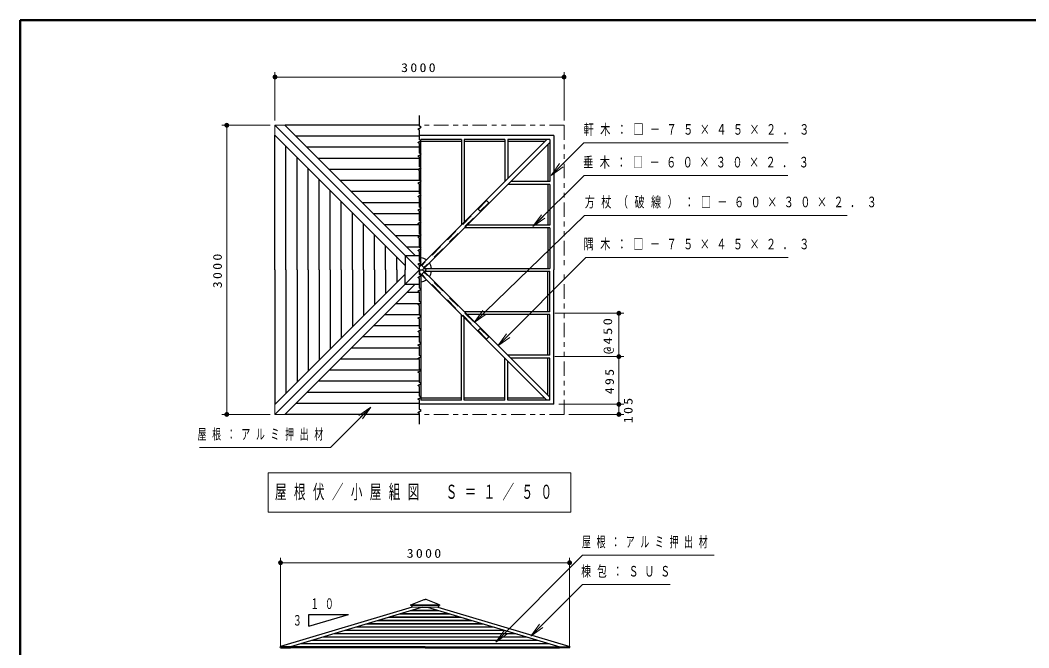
# Model space of a CAD drawing. Units: millimetres on the paper, with parts at other scales. Extents: x -385 to 0, y 0 to 267.
# Drawn here: x -385 to -175.7, y 136.8 to 267 of the extents above; entities that cross this region are included whole.
import ezdxf
from ezdxf.enums import TextEntityAlignment as Align

# ---------------------------------------------------------------- set-up
doc = ezdxf.new("R2010")
doc.units = ezdxf.units.MM
doc.linetypes.add('USER1', pattern=[4.5, 2.5, -2])
doc.linetypes.add('USER3', pattern=[8, 3, -1, 1, -1, 1, -1])
doc.layers.add('LY_1', color=190, linetype='Continuous', lineweight=25)
doc.layers.add('LY_2', color=7, linetype='Continuous', lineweight=13)
doc.styles.add('ＭＳ ゴシック', font='')
doc.styles.get('ＭＳ ゴシック').set_extended_font_data('MS Gothic')

# ---------------------------------------------------------------- blocks, each defined once
blk = doc.blocks.new('filled_dot')
at = {"color": 0, "linetype": 'Continuous', "lineweight": -2, "const_width": 1.25}
blk.add_lwpolyline([(-0.625, 0, 1), (0.625, 0, 1)], format="xyb", close=True, dxfattribs=at)

msp = doc.modelspace()

# ---------------------------------------------------------------- linework, layer by layer
at = {"layer": 'LY_1', "color": 7, "lineweight": 13}
for p, q in [((-332.116, 246.207), (-332.116, 256.207)), ((-272.116, 246.207), (-272.116, 256.207)), ((-332.116, 255.207), (-272.116, 255.207)), ((-333.116, 245.207), (-343.116, 245.207)), ((-342.116, 185.207), (-342.116, 245.207)), ((-274.8, 234.777), (-273.032, 237.252)), ((-274.8, 234.777), (-272.678, 236.898)), ((-272.325, 236.545), (-274.8, 234.777)), ((-278.586, 224.168), (-276.811, 226.639)), ((-278.586, 224.168), (-276.459, 226.284)), ((-276.106, 225.93), (-278.586, 224.168)), ((-290.793, 204.292), (-288.985, 206.737)), ((-290.793, 204.292), (-288.637, 206.377)), ((-288.29, 206.018), (-290.793, 204.292)), ((-274.062, 206.207), (-259.742, 206.207)), ((-260.742, 206.207), (-260.742, 197.207)), ((-285.833, 199.428), (-284.072, 201.908)), ((-285.833, 199.428), (-283.718, 201.555)), ((-283.363, 201.203), (-285.833, 199.428)), ((-274.062, 197.207), (-259.742, 197.207)), ((-260.742, 197.207), (-260.742, 187.307)), ((-314.69, 184.971), (-312.215, 186.739)), ((-312.215, 186.739), (-314.336, 184.618)), ((-312.215, 186.739), (-313.983, 184.264)), ((-273.216, 187.307), (-259.735, 187.307)), ((-260.735, 187.307), (-260.735, 185.207)), ((-333.116, 185.207), (-343.116, 185.207)), ((-271.116, 185.207), (-259.735, 185.207)), ((-333.516, 173.061), (-333.516, 164.928)), ((-270.716, 173.061), (-333.516, 173.061)), ((-270.716, 164.928), (-270.716, 173.061)), ((-333.516, 164.928), (-270.716, 164.928)), ((-330.961, 136.998), (-330.961, 155.442)), ((-270.961, 148.716), (-270.961, 155.442)), ((-270.961, 136.998), (-270.961, 155.442)), ((-330.961, 154.442), (-270.961, 154.442)), ((-286.278, 137.992), (-284.511, 140.467)), ((-279.016, 139.223), (-277.243, 141.694)), ((-279.016, 139.223), (-276.89, 141.339)), ((-276.537, 140.985), (-279.016, 139.223)), ((-286.278, 137.992), (-284.157, 140.114)), ((-283.803, 139.76), (-286.278, 137.992))]:
    msp.add_line(p, q, dxfattribs=at)
at = {"layer": 'LY_1', "color": 131, "lineweight": 13}
for p, q in [((-330.077, 245.254), (-332.163, 245.254)), ((-332.163, 243.168), (-332.163, 245.254)), ((-332.163, 187.246), (-332.163, 185.16)), ((-330.077, 185.16), (-332.163, 185.16))]:
    msp.add_line(p, q, dxfattribs=at)
at = {"layer": 'LY_1', "color": 131}
for p, q in [((-305.116, 218.207), (-332.163, 245.254)), ((-305.116, 218.207), (-332.163, 245.254)), ((-303.03, 218.207), (-330.077, 245.254)), ((-305.116, 216.121), (-332.163, 243.168)), ((-305.116, 214.293), (-332.163, 187.246)), ((-305.116, 212.207), (-332.163, 185.16)), ((-305.116, 212.207), (-332.163, 185.16)), ((-303.03, 212.207), (-330.077, 185.16)), ((-303.632, 145.235), (-330.985, 137.029)), ((-301.466, 145.235), (-328.921, 136.998)), ((-300.455, 145.235), (-273, 136.998)), ((-298.289, 145.235), (-270.936, 137.029)), ((-330.946, 136.79), (-331.006, 136.989)), ((-330.946, 136.79), (-328.859, 136.79)), ((-328.859, 136.79), (-328.921, 136.998)), ((-273.062, 136.79), (-273, 136.998)), ((-270.975, 136.79), (-273.062, 136.79)), ((-270.975, 136.79), (-270.915, 136.989))]:
    msp.add_line(p, q, dxfattribs=at)
at = {"layer": 'LY_1', "color": 4}
for p, q in [((-302.116, 245.207), (-330.03, 245.207)), ((-332.116, 215.207), (-332.116, 243.121)), ((-332.116, 215.207), (-332.116, 187.293)), ((-302.116, 185.207), (-330.03, 185.207)), ((-300.961, 136.998), (-330.961, 136.998)), ((-300.961, 136.811), (-328.865, 136.811)), ((-300.961, 136.998), (-270.961, 136.998)), ((-300.961, 136.811), (-273.056, 136.811))]:
    msp.add_line(p, q, dxfattribs=at)
at = {"layer": 'LY_1', "color": 7, "linetype": 'USER3', "lineweight": 13}
for p, q in [((-272.116, 245.207), (-302.116, 245.207)), ((-272.116, 245.207), (-272.116, 215.207)), ((-272.116, 185.207), (-272.116, 215.207)), ((-272.116, 185.207), (-302.116, 185.207))]:
    msp.add_line(p, q, dxfattribs=at)
at = {"layer": 'LY_1', "color": 12}
for p, q in [((-302.116, 242.928), (-327.751, 242.928)), ((-329.837, 215.207), (-329.837, 240.842)), ((-302.116, 240.629), (-325.452, 240.629)), ((-327.538, 215.207), (-327.538, 238.543)), ((-302.116, 238.33), (-323.153, 238.33)), ((-325.239, 215.207), (-325.239, 236.244)), ((-302.116, 236.031), (-320.854, 236.031)), ((-322.94, 215.207), (-322.94, 233.945)), ((-302.116, 233.732), (-318.556, 233.732)), ((-320.642, 215.207), (-320.642, 231.646)), ((-302.116, 231.434), (-316.257, 231.434)), ((-318.343, 215.207), (-318.343, 229.348)), ((-302.116, 229.135), (-313.958, 229.135)), ((-316.044, 215.207), (-316.044, 227.049)), ((-302.116, 226.836), (-311.659, 226.836)), ((-313.745, 215.207), (-313.745, 224.75)), ((-302.116, 224.537), (-309.361, 224.537)), ((-311.447, 215.207), (-311.447, 222.451)), ((-302.116, 222.238), (-307.062, 222.238)), ((-309.148, 215.207), (-309.148, 220.153)), ((-302.116, 219.94), (-304.763, 219.94)), ((-306.849, 215.207), (-306.849, 217.854)), ((-329.837, 215.207), (-329.837, 189.572)), ((-327.538, 215.207), (-327.538, 191.871)), ((-325.239, 215.207), (-325.239, 194.17)), ((-322.94, 215.207), (-322.94, 196.469)), ((-320.642, 215.207), (-320.642, 198.767)), ((-318.343, 215.207), (-318.343, 201.066)), ((-316.044, 215.207), (-316.044, 203.365)), ((-313.745, 215.207), (-313.745, 205.664)), ((-311.447, 215.207), (-311.447, 207.963)), ((-309.148, 215.207), (-309.148, 210.261)), ((-306.849, 215.207), (-306.849, 212.56)), ((-302.116, 210.474), (-304.763, 210.474)), ((-302.116, 208.175), (-307.062, 208.175)), ((-302.116, 205.877), (-309.361, 205.877)), ((-302.116, 203.578), (-311.659, 203.578)), ((-302.116, 201.279), (-313.958, 201.279)), ((-302.116, 198.98), (-316.257, 198.98)), ((-302.116, 196.681), (-318.556, 196.681)), ((-302.116, 194.383), (-320.854, 194.383)), ((-302.116, 192.084), (-323.153, 192.084)), ((-302.116, 189.785), (-325.452, 189.785)), ((-302.116, 187.486), (-327.751, 187.486))]:
    msp.add_line(p, q, dxfattribs=at)
at = {"layer": 'LY_1', "color": 7}
for p, q in [((-274.216, 243.107), (-302.103, 243.107)), ((-274.216, 243.107), (-274.216, 215.22)), ((-302.116, 215.843), (-275.692, 242.267)), ((-293.416, 242.267), (-301.816, 242.267)), ((-301.816, 216.143), (-301.816, 242.267)), ((-293.416, 241.859), (-301.816, 241.859)), ((-301.48, 215.207), (-275.056, 241.631)), ((-293.416, 242.267), (-293.416, 224.543)), ((-284.416, 242.267), (-292.816, 242.267)), ((-292.816, 242.267), (-292.816, 225.143)), ((-284.416, 241.859), (-292.816, 241.859)), ((-284.416, 242.267), (-284.416, 233.543)), ((-283.816, 242.254), (-283.816, 234.143)), ((-275.056, 242.267), (-283.803, 242.267)), ((-276.101, 241.859), (-283.803, 241.859)), ((-275.464, 241.223), (-275.464, 233.507)), ((-275.056, 242.267), (-275.056, 233.507)), ((-275.056, 232.907), (-283.78, 232.907)), ((-275.069, 233.507), (-283.18, 233.507)), ((-275.464, 232.907), (-275.464, 224.507)), ((-275.056, 232.907), (-275.056, 224.507)), ((-275.056, 224.507), (-292.18, 224.507)), ((-275.056, 223.907), (-292.78, 223.907)), ((-275.464, 223.907), (-275.464, 215.507)), ((-275.056, 223.907), (-275.056, 215.507)), ((-302.116, 215.207), (-302.116, 215.843)), ((-302.116, 215.207), (-301.48, 215.207)), ((-302.116, 215.207), (-302.116, 214.571)), ((-302.116, 215.207), (-301.48, 215.207)), ((-302.116, 214.571), (-275.692, 188.146)), ((-301.816, 214.271), (-301.816, 188.146)), ((-301.48, 215.207), (-275.056, 188.783)), ((-301.18, 215.507), (-275.056, 215.507)), ((-301.18, 214.907), (-275.056, 214.907)), ((-275.464, 206.507), (-275.464, 214.907)), ((-275.056, 206.507), (-275.056, 214.907)), ((-274.216, 187.307), (-274.216, 215.194)), ((-293.416, 188.146), (-293.416, 205.871)), ((-292.816, 188.146), (-292.816, 205.271)), ((-275.056, 206.507), (-292.78, 206.507)), ((-275.056, 205.907), (-292.18, 205.907)), ((-275.464, 197.507), (-275.464, 205.907)), ((-275.056, 197.507), (-275.056, 205.907)), ((-284.416, 188.146), (-284.416, 196.871)), ((-275.056, 197.507), (-283.78, 197.507)), ((-275.069, 196.907), (-283.18, 196.907)), ((-275.464, 189.191), (-275.464, 196.907)), ((-275.056, 188.146), (-275.056, 196.907)), ((-283.816, 188.16), (-283.816, 196.271)), ((-293.416, 188.555), (-301.816, 188.555)), ((-284.416, 188.555), (-292.816, 188.555)), ((-276.101, 188.555), (-283.803, 188.555)), ((-274.216, 187.307), (-302.103, 187.307)), ((-293.416, 188.146), (-301.816, 188.146)), ((-284.416, 188.146), (-292.816, 188.146)), ((-275.056, 188.146), (-283.803, 188.146)), ((-325.107, 141.252), (-316.843, 143.731)), ((-325.107, 143.731), (-316.843, 143.731)), ((-325.107, 141.252), (-325.107, 143.731))]:
    msp.add_line(p, q, dxfattribs=at)
at = {"layer": 'LY_1', "color": 7, "linetype": 'USER1', "lineweight": 13}
for p, q in [((-288.186, 229.561), (-301.621, 216.126)), ((-287.762, 229.137), (-301.197, 215.702)), ((-287.762, 229.137), (-288.186, 229.561)), ((-289.553, 227.346), (-289.977, 227.77)), ((-302.116, 216.621), (-300.702, 215.207)), ((-302.116, 213.793), (-300.702, 215.207)), ((-288.186, 200.853), (-301.621, 214.288)), ((-287.762, 201.277), (-301.197, 214.712)), ((-289.553, 203.068), (-289.977, 202.644)), ((-287.762, 201.277), (-288.186, 200.853))]:
    msp.add_line(p, q, dxfattribs=at)
at = {"layer": 'LY_1', "color": 2}
for p, q in [((-302.116, 215.207), (-305.116, 218.207)), ((-305.116, 218.207), (-302.116, 218.207)), ((-302.116, 215.207), (-305.116, 218.207)), ((-305.116, 218.207), (-305.116, 215.207)), ((-302.116, 215.207), (-305.116, 212.207)), ((-305.116, 212.207), (-305.116, 215.207)), ((-302.116, 215.207), (-305.116, 212.207)), ((-305.116, 212.207), (-302.116, 212.207)), ((-303.942, 145.701), (-301.159, 146.808)), ((-301.159, 146.808), (-300.961, 146.808)), ((-300.762, 146.808), (-300.961, 146.808)), ((-297.979, 145.701), (-300.762, 146.808)), ((-303.953, 145.675), (-303.924, 145.601)), ((-303.789, 145.588), (-303.654, 145.247)), ((-298.132, 145.588), (-298.267, 145.247)), ((-297.968, 145.675), (-297.998, 145.601))]:
    msp.add_line(p, q, dxfattribs=at)
at = {"layer": 'LY_1', "color": 2, "lineweight": 13}
for p, q in [((-303.951, 145.693), (-300.961, 145.693)), ((-303.905, 145.588), (-300.961, 145.588)), ((-303.635, 145.235), (-300.961, 145.235)), ((-297.97, 145.693), (-300.961, 145.693)), ((-298.016, 145.588), (-300.961, 145.588)), ((-298.286, 145.235), (-300.961, 145.235))]:
    msp.add_line(p, q, dxfattribs=at)
at = {"layer": 'LY_1', "color": 12, "lineweight": 13}
for p, q in [((-303.949, 144.49), (-300.961, 144.49)), ((-303.635, 144.584), (-300.961, 144.584)), ((-301.65, 145.179), (-300.961, 145.179)), ((-300.271, 145.179), (-300.961, 145.179)), ((-298.286, 144.584), (-300.961, 144.584)), ((-297.972, 144.49), (-300.961, 144.49)), ((-310.846, 142.421), (-300.961, 142.421)), ((-310.531, 142.515), (-300.961, 142.515)), ((-308.547, 143.111), (-300.961, 143.111)), ((-308.232, 143.205), (-300.961, 143.205)), ((-306.248, 143.8), (-300.961, 143.8)), ((-305.934, 143.895), (-300.961, 143.895)), ((-295.987, 143.895), (-300.961, 143.895)), ((-295.673, 143.8), (-300.961, 143.8)), ((-293.689, 143.205), (-300.961, 143.205)), ((-293.374, 143.111), (-300.961, 143.111)), ((-291.39, 142.515), (-300.961, 142.515)), ((-291.076, 142.421), (-300.961, 142.421)), ((-317.742, 140.352), (-300.961, 140.352)), ((-317.427, 140.446), (-300.961, 140.446)), ((-315.443, 141.042), (-300.961, 141.042)), ((-315.129, 141.136), (-300.961, 141.136)), ((-313.144, 141.731), (-300.961, 141.731)), ((-312.83, 141.826), (-300.961, 141.826)), ((-289.091, 141.826), (-300.961, 141.826)), ((-288.777, 141.731), (-300.961, 141.731)), ((-286.792, 141.136), (-300.961, 141.136)), ((-286.478, 141.042), (-300.961, 141.042)), ((-284.494, 140.446), (-300.961, 140.446)), ((-284.179, 140.352), (-300.961, 140.352)), ((-324.638, 138.283), (-300.961, 138.283)), ((-324.324, 138.377), (-300.961, 138.377)), ((-322.339, 138.973), (-300.961, 138.973)), ((-322.025, 139.067), (-300.961, 139.067)), ((-320.041, 139.662), (-300.961, 139.662)), ((-319.726, 139.757), (-300.961, 139.757)), ((-282.195, 139.757), (-300.961, 139.757)), ((-281.88, 139.662), (-300.961, 139.662)), ((-279.896, 139.067), (-300.961, 139.067)), ((-279.582, 138.973), (-300.961, 138.973)), ((-277.597, 138.377), (-300.961, 138.377)), ((-277.283, 138.283), (-300.961, 138.283)), ((-326.937, 137.594), (-300.961, 137.594)), ((-326.623, 137.688), (-300.961, 137.688)), ((-275.298, 137.688), (-300.961, 137.688)), ((-274.984, 137.594), (-300.961, 137.594))]:
    msp.add_line(p, q, dxfattribs=at)
at = {"layer": 'LY_1', "color": 7}
msp.add_lwpolyline([(-302.116, 183.207), (-302.116, 185.407), (-302.463, 185.607), (-301.77, 186.007), (-302.116, 186.207), (-302.116, 188.207), (-302.463, 188.407), (-301.77, 188.807), (-302.116, 189.007), (-302.116, 191.007), (-302.463, 191.207), (-301.77, 191.607), (-302.116, 191.807), (-302.116, 193.807), (-302.463, 194.007), (-301.77, 194.407), (-302.116, 194.607), (-302.116, 196.607), (-302.463, 196.807), (-301.77, 197.207), (-302.116, 197.407), (-302.116, 199.407), (-302.463, 199.607), (-301.77, 200.007), (-302.116, 200.207), (-302.116, 202.207), (-302.463, 202.407), (-301.77, 202.807), (-302.116, 203.007), (-302.116, 205.007), (-302.463, 205.207), (-301.77, 205.607), (-302.116, 205.807), (-302.116, 207.807), (-302.463, 208.007), (-301.77, 208.407), (-302.116, 208.607), (-302.116, 210.607), (-302.463, 210.807), (-301.77, 211.207), (-302.116, 211.407), (-302.116, 213.407), (-302.463, 213.607), (-301.77, 214.007), (-302.116, 214.207), (-302.116, 216.207), (-302.463, 216.407), (-301.77, 216.807), (-302.116, 217.007), (-302.116, 219.007), (-302.463, 219.207), (-301.77, 219.607), (-302.116, 219.807), (-302.116, 221.807), (-302.463, 222.007), (-301.77, 222.407), (-302.116, 222.607), (-302.116, 224.607), (-302.463, 224.807), (-301.77, 225.207), (-302.116, 225.407), (-302.116, 227.407), (-302.463, 227.607), (-301.77, 228.007), (-302.116, 228.207), (-302.116, 230.207), (-302.463, 230.407), (-301.77, 230.807), (-302.116, 231.007), (-302.116, 233.007), (-302.463, 233.207), (-301.77, 233.607), (-302.116, 233.807), (-302.116, 235.807), (-302.463, 236.007), (-301.77, 236.407), (-302.116, 236.607), (-302.116, 238.607), (-302.463, 238.807), (-301.77, 239.207), (-302.116, 239.407), (-302.116, 241.407), (-302.463, 241.607), (-301.77, 242.007), (-302.116, 242.207), (-302.116, 244.207), (-302.463, 244.407), (-301.77, 244.807), (-302.116, 245.007), (-302.116, 247.207)], dxfattribs=at)
at = {"layer": 'LY_1', "color": 7, "lineweight": 13}
for points in [[(-274.8, 234.777), (-268.007, 241.57), (-225.571, 241.57)], [(-278.586, 224.168), (-267.92, 234.777), (-225.659, 234.777)], [(-290.793, 204.292), (-267.843, 226.493), (-213.358, 226.493)], [(-285.833, 199.428), (-267.575, 217.788), (-225.575, 217.788)], [(-312.215, 186.739), (-320.614, 178.339), (-347.764, 178.339)], [(-286.278, 137.992), (-268.282, 155.989), (-240.978, 155.989)], [(-279.016, 139.223), (-268.282, 149.908), (-250.079, 149.908)]]:
    msp.add_lwpolyline(points, dxfattribs=at)
at = {"layer": 'LY_1', "color": 7}
for start, end in [(55.36976, 83.1079), (6.8921, 34.63024), (325.36976, 353.1079), (276.8921, 304.63024)]:
    msp.add_arc((-302.116, 215.207), 2.5, start, end, dxfattribs=at)
at = {"layer": 'LY_1', "color": 2}
for centre, start, end in [((-303.935, 145.682), 111.7, 201.7), ((-303.905, 145.608), 201.7, 270), ((-303.635, 145.255), 196.7, 270), ((-298.286, 145.255), 270, 343.3), ((-298.016, 145.608), 270, 338.3), ((-297.987, 145.682), 338.3, 68.3)]:
    msp.add_arc(centre, 0.02, start, end, dxfattribs=at)
at = {"layer": 'LY_1', "color": 131}
for centre, start, end in [((-330.975, 136.998), 106.69924, 196.69924), ((-270.946, 136.998), 343.30076, 73.30076)]:
    msp.add_arc(centre, 0.032, start, end, dxfattribs=at)
at = {"layer": 'LY_2', "lineweight": 50}
for p, q in [((-385, 267), (-385, 0)), ((0, 267), (-385, 267))]:
    msp.add_line(p, q, dxfattribs=at)

# ---------------------------------------------------------------- block references
at = {"layer": 'LY_1', "color": 7, "lineweight": 13, "xscale": 0.4, "yscale": 0.4}
for p in [(-332.116, 255.207), (-330.961, 154.442)]:
    msp.add_blockref('filled_dot', p, dxfattribs=at)
for p, rotation in [((-272.116, 255.207), 180), ((-342.116, 245.207), 270), ((-260.742, 206.207), 270), ((-260.742, 197.207), 270), ((-260.742, 197.207), 90), ((-260.742, 187.307), 90), ((-260.735, 187.307), 270), ((-342.116, 185.207), 90), ((-260.735, 185.207), 90), ((-270.961, 154.442), 180)]:
    msp.add_blockref('filled_dot', p, dxfattribs=dict(at, rotation=rotation))

# ---------------------------------------------------------------- texts
at = {"layer": 'LY_1', "color": 7, "style": 'ＭＳ ゴシック', "width": 0.6}
msp.add_text('３', height=2.199, dxfattribs=at).set_placement((-328.397, 142.492), align=Align.MIDDLE_LEFT)
at = {"layer": 'LY_1', "color": 7, "style": 'ＭＳ ゴシック'}
for s, insert, char_height, attachment_point in [('\\T1.33;\\W1.15;3000', (-302.116, 256.207), 1.833, 8), ('\\T1.64;\\W0.7;軒木：□－７５×４５×２．３', (-268.053, 244.22), 2.199, 4), ('\\T1.64;\\W0.7;垂木：□－６０×３０×２．３', (-268.152, 237.427), 2.199, 4), ('\\T1.64;\\W0.7;方杖（破線）：□－６０×３０×２．３', (-267.832, 229.143), 2.199, 4), ('\\T1.64;\\W0.7;隅木：□－７５×４５×２．３', (-268.057, 220.438), 2.199, 4), ('\\T1.64;\\W0.6;屋根：アルミ押出材', (-348.181, 180.989), 2.199, 4), ('\\T1.64;\\W0.6;屋根伏／小屋組図\u3000Ｓ＝１／５０', (-332.116, 168.994), 2.933, 4), ('\\T1.64;\\W0.6;屋根：アルミ押出材', (-268.395, 158.639), 2.199, 4), ('\\T1.33;\\W1.15;3000', (-300.961, 155.442), 1.833, 8), ('\\T1.64;\\W0.65;棟包：ＳＵＳ', (-268.534, 152.558), 2.199, 4), ('\\T1.64;\\W0.6;１０', (-324.783, 145.927), 2.199, 4)]:
    msp.add_mtext(s, dxfattribs=dict(at, insert=insert, char_height=char_height, attachment_point=attachment_point))
at = {"layer": 'LY_1', "color": 7, "char_height": 1.833, "rotation": 90, "style": 'ＭＳ ゴシック'}
for s, insert, attachment_point in [('\\T1.33;\\W1.15;3000', (-343.116, 215.207), 8), ('\\T1.33;\\W1.2;@450', (-261.742, 201.707), 8), ('\\T1.33;\\W1.15;495', (-261.742, 192.257), 8), ('\\T1.33;\\W1.15;105', (-259.735, 186.257), 2)]:
    msp.add_mtext(s, dxfattribs=dict(at, insert=insert, attachment_point=attachment_point))

doc.saveas('drawing.dxf')
